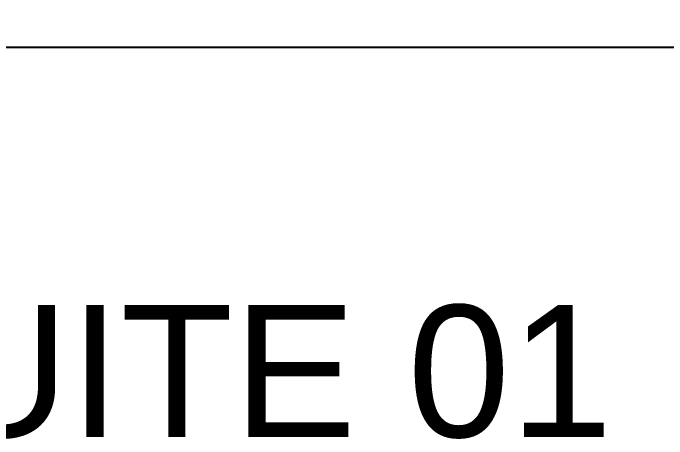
# Model space of a CAD drawing. Header units: metres. Extents: x 47789.1 to 47883.2, y 23415.6 to 23469.2.
# Drawn here: x 47836.294 to 47837.532, y 23455.185 to 23455.992 of the extents above; entities that cross this region are included whole.
import ezdxf

# ---------------------------------------------------------------- set-up
doc = ezdxf.new("R2010")
doc.units = ezdxf.units.M
doc.header["$LTSCALE"] = 0.25
for name, color, linetype in [('0 @ 1', 7, 'Continuous'), ('ARQ_TXT 01', 1, 'Continuous'), ('SIMB_01', 1, 'Continuous'), ('SIMB_TXT', 1, 'Continuous')]:
    doc.layers.add(name, color=color, linetype=linetype)
doc.layers.add('ARQ_COTA_AZUL', color=5, linetype='Continuous', lineweight=20, true_color=0x0000ff)
doc.styles.add('Annot_2.5mm', font='arial.ttf', dxfattribs={"height": 2.5})
doc.styles.add('cota', font='arial.ttf')
doc.styles.add('SIMB', font='arial.ttf')
doc.dimstyles.new('Info 01 - annot', dxfattribs={"dimtxt": 2, "dimasz": 3, "dimexe": 1, "dimexo": 1, "dimgap": 1, "dimtad": 1, "dimzin": 4, "dimtxsty": 'cota', "dimblk": 'DOTSMALL', "dimcen": 2, "dimdle": 1, "dimclrd": 256, "dimclre": 256, "dimclrt": 1, "dimazin": 2, "dimtfac": 0.09, "dimtix": 1, "dimtmove": 2, "dimatfit": 2, "dimfxl": 5, "dimfxlon": 1, "dimtolj": 1, "dimtzin": 4, "dimlwd": -1, "dimarcsym": 1})

# ---------------------------------------------------------------- blocks, each defined once
blk = doc.blocks.new('*U218')
at = {"layer": 'SIMB_01'}
blk.add_line((-1.25, 4.0269), (10.1808, 4.0269), dxfattribs=at)
at = {"layer": 'SIMB_TXT', "style": 'SIMB'}
blk.add_attdef('00,00', (2.2989, 4.6028), '', height=2, dxfattribs=at)
blk = doc.blocks.new('*U351')
at = {"layer": '0 @ 1'}
blk.add_blockref('*U218', (47834.0892, 23451.9), dxfattribs=at)
blk = doc.blocks.new('_DotSmall')
at = {"color": 0, "linetype": 'ByBlock', "const_width": 0.5}
blk.add_lwpolyline([(-0.0625, 0, 1), (0.0625, 0, 1)], format="xyb", close=True, dxfattribs=at)

msp = doc.modelspace()

# ---------------------------------------------------------------- block references
msp.add_blockref('*U351', (0, 0))

# ---------------------------------------------------------------- texts
at = {"layer": 'ARQ_TXT 01', "insert": (47835.9154, 23455.4383), "char_height": 0.25, "attachment_point": 1, "style": 'Annot_2.5mm'}
msp.add_mtext_dynamic_manual_height_columns('SUITE 01', width=2.41083, gutter_width=1.5, heights=[0], dxfattribs=at)

# ---------------------------------------------------------------- leaders
at = {"layer": 'ARQ_COTA_AZUL', "annotation_type": 0, "has_hookline": 1, "hookline_direction": 0, "text_width": 1.2244}
msp.add_leader([(47834.33, 23457.35), (47833.0019, 23456.8779), (47836.0019, 23456.8779)], dimstyle='Info 01 - annot', override={"dimscale": 0, "dimgap": 1, "dimtad": 0}, dxfattribs=at)

doc.saveas('drawing.dxf')
